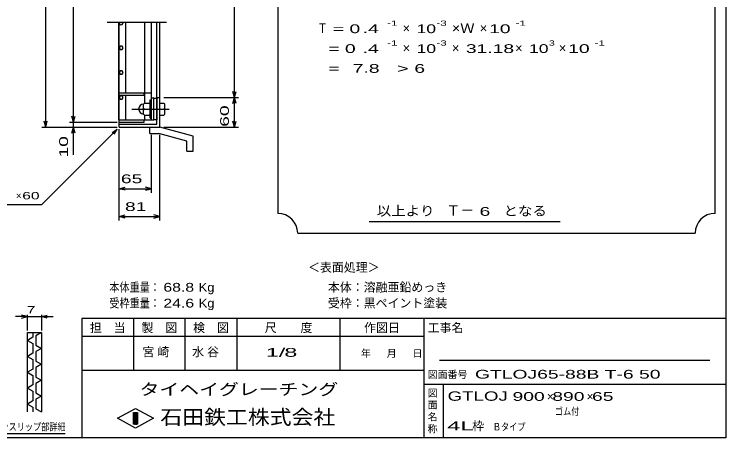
# Model space of a CAD drawing. Units: millimetres, scale not verified. Extents: x -1456 to 1385, y -1026 to 843.
# Drawn here: x -47 to 1385, y -917 to -64 of the extents above; entities that cross this region are included whole.
import ezdxf
from ezdxf.enums import TextEntityAlignment as Align

# ---------------------------------------------------------------- set-up
doc = ezdxf.new("R2010")
doc.units = ezdxf.units.MM
doc.header["$LTSCALE"] = 8
doc.linetypes.add('CHAIN', pattern=[18.5, 12, -1.5, 3.5, -1.5])
for name, color, linetype, lineweight in [('0_2', 150, 'Continuous', 25), ('16', 3, 'Continuous', 25), ('19', 6, 'Continuous', 25), ('22', 4, 'Continuous', 25), ('24', 2, 'Continuous', 25), ('32', 4, 'Continuous', 25)]:
    doc.layers.add(name, color=color, linetype=linetype, lineweight=lineweight)
doc.styles.add('ベクトル', font='')
doc.styles.get('ベクトル').set_extended_font_data('ベクトル')

msp = doc.modelspace()

# ---------------------------------------------------------------- linework, layer by layer
at = {"layer": '0_2'}
for p, q in [((1384.8, 842.8), (1384.8, -917.2)), ((1384.8, -677.2), (88.8, -677.2)), ((88.8, -677.2), (88.8, -917.2)), ((192.8, -677.2), (192.8, -781.2)), ((296.8, -781.2), (296.8, -677.2)), ((400.8, -677.2), (400.8, -781.2)), ((608.8, -781.2), (608.8, -677.2)), ((776.8, -677.2), (776.8, -917.2)), ((776.8, -713.2), (88.8, -713.2)), ((1352.8, -761.2), (808.8, -761.2)), ((88.8, -781.2), (776.8, -781.2)), ((776.8, -809.2), (1384.8, -809.2)), ((816.8, -917.2), (816.8, -809.2)), ((160.8, -878), (196.8, -858)), ((196.8, -858), (232.8, -878)), ((192.8, -866), (200.8, -866)), ((192.8, -890), (192.8, -866)), ((192.8, -866), (194.4, -866)), ((194.4, -866), (194.4, -890)), ((196, -890), (196, -866)), ((196, -866), (197.6, -866)), ((197.6, -866), (197.6, -890)), ((199.2, -890), (199.2, -866)), ((199.2, -866), (200.8, -866)), ((200.8, -866), (200.8, -890)), ((200.8, -866), (200.8, -890)), ((196.8, -898), (160.8, -878)), ((232.8, -878), (196.8, -898)), ((200.8, -890), (192.8, -890)), ((194.4, -890), (196, -890)), ((197.6, -890), (199.2, -890)), ((1384.8, -917.2), (-1383.2, -917.2))]:
    msp.add_line(p, q, dxfattribs=at)
at = {"layer": '16'}
for p, q in [((259, -80.5), (140, -80.5)), ((163.3, -277), (163.3, -80.5)), ((164, -277), (164, -80.5)), ((164, -81.528), (166.024, -84.978)), ((166.024, -84.978), (170.024, -84.95)), ((170.024, -84.95), (172, -81.472)), ((172, -81.5), (171.418, -80.5)), ((177.5, -222.5), (177.5, -80.5)), ((215.5, -242), (215.5, -80.5)), ((229, -277), (229, -80.5)), ((165.976, -128.05), (164, -131.528)), ((169.976, -128.022), (165.976, -128.05)), ((172, -131.5), (169.976, -128.022)), ((164, -131.528), (166.024, -134.978)), ((166.024, -134.978), (170.024, -134.95)), ((170.024, -134.95), (172, -131.472)), ((165.976, -178.05), (164, -181.528)), ((164, -181.528), (166.024, -184.978)), ((169.976, -178.022), (165.976, -178.05)), ((166.024, -184.978), (170.024, -184.95)), ((172, -181.5), (169.976, -178.022)), ((170.024, -184.95), (172, -181.472)), ((164, -227), (164, -222.5)), ((164, -222.5), (229, -222.5)), ((164, -227), (214, -227)), ((165.976, -228.05), (164, -231.528)), ((169.976, -228.022), (165.976, -228.05)), ((172, -231.5), (169.976, -228.022)), ((177.5, -277), (177.5, -227)), ((214, -227), (214, -222.5)), ((164, -231.528), (166.024, -234.978)), ((166.024, -234.978), (170.024, -234.95)), ((170.024, -234.95), (172, -231.472)), ((215, -243), (213, -245)), ((215, -243), (224, -243)), ((226, -245), (224, -243)), ((226, -273.5), (226, -236.5)), ((226, -236.5), (229, -236.5)), ((233.5, -233), (229, -233)), ((229, -273.5), (229, -236.5)), ((233.5, -277), (233.5, -233)), ((233.5, -233), (239.5, -233)), ((239.5, -233), (239.5, -277)), ((213, -265), (213, -245)), ((215, -255), (213, -253)), ((215, -255), (213, -257)), ((215, -255), (224, -255)), ((224, -255), (226, -253)), ((226, -257), (224, -255)), ((213, -265), (215, -267)), ((215, -267), (224, -267)), ((215.5, -277), (215.5, -268)), ((224, -267), (226, -265)), ((163.3, -277), (164, -277)), ((164, -277), (214, -277)), ((164, -281.5), (164, -277)), ((164, -277), (229, -277)), ((164, -281.5), (214, -281.5)), ((214, -281.5), (214, -277)), ((226, -273.5), (229, -273.5)), ((229, -277), (233.5, -277)), ((239.5, -277), (233.5, -277))]:
    msp.add_line(p, q, dxfattribs=at)
at = {"layer": '16', "linetype": 'CHAIN'}
msp.add_line((189.4, -255), (264.4, -255), dxfattribs=at)
at = {"layer": '16'}
msp.add_arc((213, -255), 10, 90, 270, dxfattribs=at)
at = {"layer": '19'}
for p, q in [((239.5, -285.5), (239.5, -80.5)), ((245.5, -291.5), (245.5, -80.5)), ((239.5, -231.5), (245.5, -231.5)), ((245.5, -243), (253.5, -243)), ((245.5, -267), (245.5, -243)), ((255.5, -245), (253.5, -243)), ((245.5, -255), (253.5, -255)), ((253.5, -255), (255.5, -253)), ((253.5, -255), (255.5, -257)), ((255.5, -265), (255.5, -245)), ((245.5, -267), (253.5, -267)), ((253.5, -267), (255.5, -265)), ((164, -291.5), (164, -281.5)), ((164, -285.5), (239.5, -285.5)), ((164, -291.5), (245.5, -291.5)), ((225.49, -304.51), (225.49, -291.51)), ((225.5, -291.5), (245.5, -291.5)), ((313.11, -309.62), (245.5, -291.5)), ((225.49, -304.51), (243.78, -304.51)), ((300.11, -319.6), (243.78, -304.51)), ((313.11, -339.62), (313.11, -309.62)), ((300.11, -339.62), (300.11, -319.6)), ((300.11, -339.62), (313.11, -339.62))]:
    msp.add_line(p, q, dxfattribs=at)
at = {"layer": '22'}
for p, q in [((16, -291.5), (16, 528.5)), ((72, -281.5), (72, 518.5)), ((395.9, -231.5), (395.9, 468.5)), ((395.9, -231.5), (392.7, -219.5)), ((395.9, -231.5), (399.1, -219.5)), ((253.5, -231.5), (403.9, -231.5)), ((392.7, -243.5), (395.9, -231.5)), ((399.1, -243.5), (395.9, -231.5)), ((395.9, -291.5), (395.9, -231.5)), ((72, -281.5), (68.8, -269.5)), ((72, -281.5), (75.2, -269.5)), ((16, -291.5), (12.8, -279.5)), ((16, -291.5), (19.2, -279.5)), ((64, -281.5), (160, -281.5)), ((72, -291.5), (72, -281.5)), ((395.9, -291.5), (392.7, -279.5)), ((395.9, -291.5), (399.1, -279.5)), ((8, -291.5), (160, -291.5)), ((8, -447.5), (160, -295.5)), ((64, -291.5), (160, -291.5)), ((68.8, -303.5), (72, -291.5)), ((75.2, -303.5), (72, -291.5)), ((72, -347.5), (72, -291.5)), ((149.6, -301.9), (160, -295.5)), ((153.6, -305.9), (160, -295.5)), ((164, -423.5), (164, -295.5)), ((164, -479.5), (164, -295.5)), ((253.5, -291.5), (403.9, -291.5)), ((229, -423.5), (229, -306.9)), ((245.5, -479.5), (245.5, -306.9)), ((164, -415.5), (176, -412.3)), ((229, -415.5), (217, -412.3)), ((176, -418.7), (164, -415.5)), ((164, -415.5), (229, -415.5)), ((217, -418.7), (229, -415.5)), ((-152, -447.5), (8, -447.5)), ((164, -471.5), (176, -468.3)), ((176, -474.7), (164, -471.5)), ((164, -471.5), (245.5, -471.5)), ((245.5, -471.5), (233.5, -468.3)), ((233.5, -474.7), (245.5, -471.5))]:
    msp.add_line(p, q, dxfattribs=at)
at = {"layer": '24', "color": 4}
for p, q in [((483.2, 774.8), (483.2, -465.2)), ((1363.2, -465.2), (1363.2, 774.8)), ((667.2, -481.2), (1051.2, -481.2)), ((523.2, -505.2), (1323.2, -505.2))]:
    msp.add_line(p, q, dxfattribs=at)
for centre, start, end in [((483.2, -505.2), 0, 90), ((1363.2, -505.2), 90, 180)]:
    msp.add_arc(centre, 40, start, end, dxfattribs=at)
at = {"layer": '32'}
for p, q in [((-20.8, -673.2), (-32.8, -670)), ((-20.8, -701.2), (-20.8, -669.2)), ((7.2, -669.2), (7.2, -701.2)), ((7.2, -673.2), (19.2, -670)), ((-20.8, -673.2), (-44.8, -673.2)), ((-32.8, -676.4), (-20.8, -673.2)), ((-20.8, -673.2), (7.2, -673.2)), ((19.2, -676.4), (7.2, -673.2)), ((7.2, -673.2), (31.2, -673.2)), ((-20.8, -705.2), (7.2, -705.2)), ((-20.8, -865.2), (-20.8, -705.2)), ((-9.6, -714.8), (-20.8, -721.2)), ((-9.6, -705.2), (-9.6, -714.8)), ((7.2, -705.2), (-4, -711.6)), ((-4, -711.6), (-4, -730.8)), ((7.2, -705.2), (7.2, -865.2)), ((-20.8, -721.2), (-9.6, -727.6)), ((-9.6, -727.6), (-9.6, -746.8)), ((-4, -730.8), (7.2, -737.2)), ((7.2, -737.2), (-4, -743.6)), ((-4, -743.6), (-4, -762.8)), ((-9.6, -746.8), (-20.8, -753.2)), ((-20.8, -753.2), (-9.6, -759.6)), ((-9.6, -759.6), (-9.6, -778.8)), ((-4, -762.8), (7.2, -769.2)), ((7.2, -769.2), (-4, -775.6)), ((-9.6, -778.8), (-20.8, -785.2)), ((-20.8, -785.2), (-9.6, -791.6)), ((-4, -775.6), (-4, -794.8)), ((-9.6, -791.6), (-9.6, -810.8)), ((-4, -794.8), (7.2, -801.2)), ((7.2, -801.2), (-4, -807.6)), ((-9.6, -810.8), (-20.8, -817.2)), ((-4, -807.6), (-4, -826.8)), ((-20.8, -817.2), (-9.6, -823.6)), ((-9.6, -823.6), (-9.6, -842.8)), ((-4, -826.8), (7.2, -833.2)), ((-9.6, -842.8), (-20.8, -849.2)), ((7.2, -833.2), (-4, -839.6)), ((-4, -839.6), (-4, -858.8)), ((-20.8, -849.2), (-9.6, -855.6)), ((-9.6, -855.6), (-9.6, -865.2)), ((-4, -858.8), (7.2, -865.2)), ((55.2, -909.2), (-148.8, -909.2))]:
    msp.add_line(p, q, dxfattribs=at)

# ---------------------------------------------------------------- texts
at = {"layer": '0_2', "style": 'ベクトル'}
for s, height, p in [('担\u3000当', 17.6, (104.8, -695.6)), ('製\u3000図', 17.6, (208.8, -695.6)), ('検\u3000図', 17.6, (312.8, -695.6)), ('尺\u3000\u3000度', 17.6, (456.8, -695.6)), ('作図日', 17.6, (656.8, -695.6)), ('工事名', 17.6, (784.8, -695.6)), ('年', 14.66, (650.4, -747.2)), ('月', 14.66, (702.4, -747.2)), ('日', 14.66, (754.4, -747.2)), ('図面番号', 14.66, (784.8, -789.6)), ('図', 14.66, (784.8, -827.2)), ('面', 14.66, (784.8, -851.2)), ('名', 14.66, (784.8, -875.2)), ('称', 14.66, (784.8, -899.2))]:
    msp.add_text(s, height=height, dxfattribs=at).set_placement(p, align=Align.MIDDLE_LEFT)
at = {"layer": '0_2', "color": 222, "style": 'ベクトル'}
for s, height, width, p in [('タイヘイグレーチング', 23.46, 1.25, (204.8, -819.6)), ('石田鉄工株式会社', 29.33, 1.1, (246.8, -875.6))]:
    msp.add_text(s, height=height, dxfattribs=dict(at, width=width)).set_placement(p, align=Align.MIDDLE_LEFT)
at = {"layer": '22', "color": 2, "style": 'ベクトル', "width": 1.65}
for s, p in [(' 60 ', (375.9, -301.5)), (' 10 ', (52, -363.5))]:
    msp.add_text(s, height=17.6, rotation=90, dxfattribs=at).set_placement(p, align=Align.MIDDLE_LEFT)
at = {"layer": '22', "color": 2, "style": 'ベクトル'}
for s, height, width, p in [(' 65 ', 17.6, 1.65, (156.5, -395.5)), (' 60 ', 14.66, 1.6, (-40, -429.5)), (' 81 ', 17.6, 1.65, (164.75, -451.5)), ('本体重量：', 17.6, 0.85, (144, -614)), (' 68.8', 17.6, 1.35, (244, -614)), ('Kg', 17.6, 1.1, (324, -614)), ('受枠重量：', 17.6, 0.85, (144, -646)), (' 24.6', 17.6, 1.35, (244, -646)), ('Kg', 17.6, 1.1, (324, -646)), ('1/', 17.6, 2, (459.2, -745.2)), (' 8 ', 17.6, 2, (483.2, -745.2)), ('GTLOJ65-88B T-6 50                 ', 17.6, 1.65, (880, -789.2)), ('GTLOJ', 18.77, 1.5, (824.8, -833.2)), (' 900 ', 17.6, 1.65, (944.8, -834)), (' 890 ', 17.6, 1.65, (1024.8, -834)), (' 65 ', 17.6, 1.65, (1104.8, -834)), ('ゴム付', 14.66, 0.8, (1040.8, -864)), ('4L', 17.6, 2.05, (824, -893.2)), ('Ｂタイプ', 14.66, 0.8, (916, -895.2))]:
    msp.add_text(s, height=height, dxfattribs=dict(at, width=width)).set_placement(p, align=Align.MIDDLE_LEFT)
for s, height, p in [('×', 14.66, (-44, -429.5)), ('＜表面処理＞', 17.6, (544, -574)), ('本体：', 17.6, (584, -614)), ('溶融亜鉛めっき', 17.6, (656, -614)), ('受枠：', 17.6, (584, -646)), ('黒ペイント塗装', 17.6, (656, -646)), ('×', 17.6, (1024.8, -834)), ('×', 17.6, (1104.8, -834)), ('枠', 17.6, (874.4, -893.2))]:
    msp.add_text(s, height=height, dxfattribs=at).set_placement(p, align=Align.MIDDLE_LEFT)
at = {"layer": '22', "color": 2, "char_height": 17.6, "attachment_point": 4, "style": 'ベクトル'}
for s, insert in [('\\T1.25;宮崎\u3000', (210.8, -745.2)), ('\\T1.25;水谷\u3000', (310.8, -745.2))]:
    msp.add_mtext(s, dxfattribs=dict(at, insert=insert))
at = {"layer": '24', "style": 'ベクトル'}
for s, height, width, p in [('Ｔ', 19.35, 0.75, (563.2, -92)), (' = 0', 17.6, 1.65, (583.2, -93.2)), (' .4 ', 17.6, 1.65, (643.2, -93.2)), ('-1', 10.56, 1.65, (703.2, -82)), ('10', 17.6, 1.5, (762.4, -93.2)), ('-3', 10.56, 1.65, (802.4, -82)), ('×Ｗ', 19.35, 1.1, (833.6, -92)), (' 10 ', 17.6, 1.65, (897.6, -93.2)), ('-1', 10.56, 1.65, (961.6, -82)), ('  = 0', 17.6, 1.65, (563.2, -133.2)), (' .4 ', 17.6, 1.65, (643.2, -133.2)), ('-1', 10.56, 1.65, (703.2, -122)), ('10', 17.6, 1.5, (762.4, -133.2)), ('-3', 10.56, 1.65, (802.4, -122)), ('31.18', 17.6, 1.65, (861.6, -133.2)), ('10', 17.6, 1.5, (988.8, -133.2)), ('3', 10.56, 1.5, (1028.8, -122)), (' 10 ', 17.6, 1.65, (1056.8, -133.2)), ('-1', 10.56, 1.65, (1120.8, -122)), ('  =', 17.6, 1.65, (563.2, -173.2)), (' 7.8', 17.6, 1.65, (623.2, -173.2)), ('>', 17.6, 1.7, (723.2, -173.2)), (' 6 ', 17.6, 1.65, (747.2, -173.2)), ('以上より\u3000', 19.35, 1.1, (682.4, -460)), (' 6 ', 17.6, 1.65, (878.4, -461.2)), ('となる', 19.35, 1.1, (937.6, -460))]:
    msp.add_text(s, height=height, dxfattribs=dict(at, width=width)).set_placement(p, align=Align.MIDDLE_LEFT)
for s, height, p in [('×', 19.35, (734.4, -92)), ('×', 19.35, (889.6, -92)), ('×', 19.35, (734.4, -132)), ('×', 19.35, (833.6, -132)), ('×', 19.35, (960.8, -132)), ('×', 19.35, (1048.8, -132)), ('Ｔ－', 20.53, (822.4, -459.2))]:
    msp.add_text(s, height=height, dxfattribs=at).set_placement(p, align=Align.MIDDLE_LEFT)
at = {"layer": '32', "color": 2, "style": 'ベクトル'}
for s, width, p in [(' 7 ', 1.6, (-30.8, -659.2)), ('主部材ノンスリップ部詳細', 0.8, (-140.8, -895.2))]:
    msp.add_text(s, height=14.66, dxfattribs=dict(at, width=width)).set_placement(p, align=Align.MIDDLE_LEFT)

doc.saveas('drawing.dxf')
